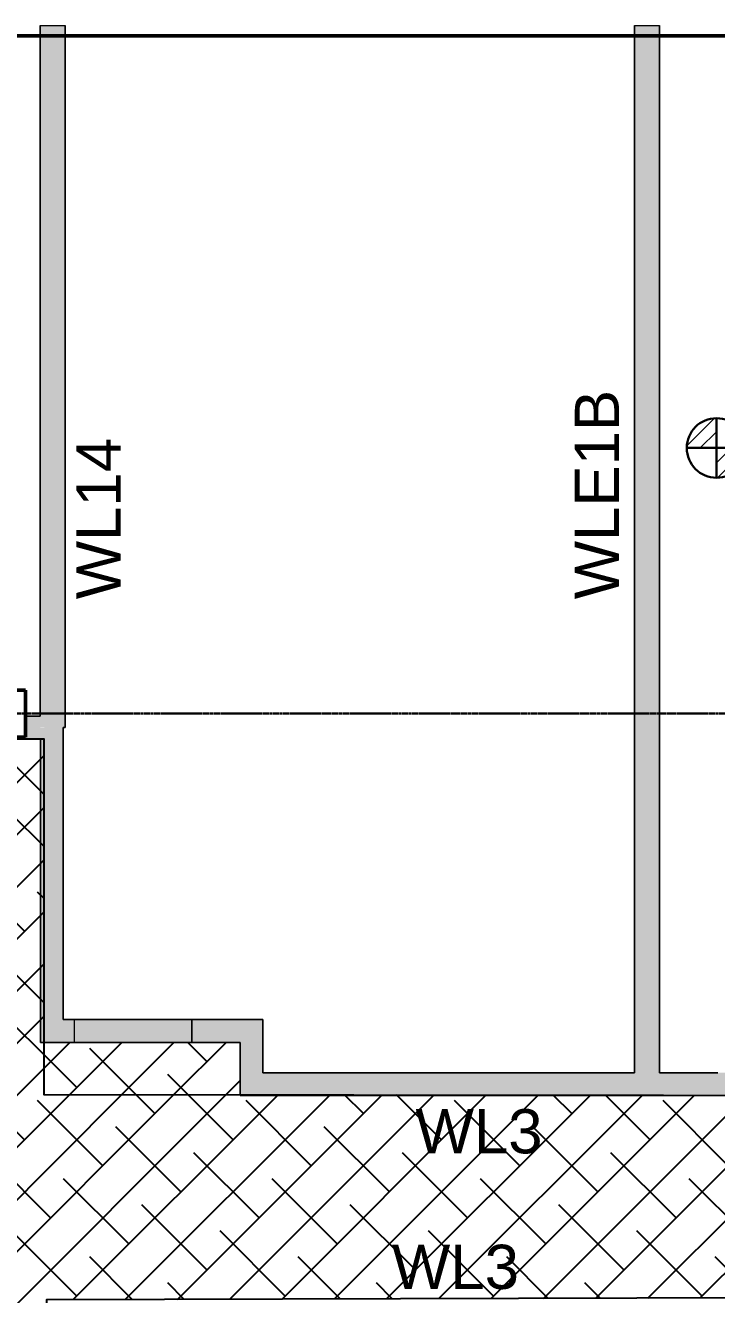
# Model space of a CAD drawing. Header units: inches. Extents: x -4126 to -1814, y 9773 to 12338.
# Drawn here: x -3146.3 to -2911.9, y 11650.1 to 12080.7 of the extents above; entities that cross this region are included whole.
import ezdxf

# ---------------------------------------------------------------- set-up
doc = ezdxf.new("R2010")
doc.units = ezdxf.units.IN
doc.header["$MEASUREMENT"] = 0
doc.linetypes.add('Grid Line 1_2_', pattern=[0.875, 0.5, -0.125, 0.125, -0.125])
for name, color, linetype, lineweight in [('G-ANNO-DIMS', 111, 'Continuous', 9), ('I-WALL', 2, 'Continuous', 13), ('S-COLS', 52, 'Continuous', 9), ('S-FNDN', 32, 'Continuous', 13), ('S-GRID', 1, 'Continuous', 9)]:
    doc.layers.add(name, color=color, linetype=linetype, lineweight=lineweight)
doc.layers.add('LOAD_HATCH', color=8, linetype='Continuous')
doc.layers.add('loads', color=1, linetype='Continuous')
doc.styles.add('Arial', font='arial.ttf', dxfattribs={"height": 18})
pattern_1 = [(315, (30.332, 124.347), (0.027577164, 0.027577164), [])]

# ---------------------------------------------------------------- blocks, each defined once
blk = doc.blocks.new('CTR - 1st Phase - Common Walls_rvt-1-FRAMING PLAN - 1ST FLOOR')
at = {"layer": 'I-WALL', "lineweight": 5, "transparency": 33554585}
for points in [[(-3132.87, 12077.19), (-3132.87, 12080.69), (-3141.37, 12080.69), (-3141.37, 12077.19), (-3133, 12077.19)], [(-2931.27, 12077.19), (-2931.27, 12080.69), (-2939.77, 12080.69), (-2939.77, 12077.19)], [(-3140.91, 11859.19), (-3132.87, 11859.19), (-3132.87, 12077.19), (-3141.37, 12077.19), (-3141.37, 11859.19)], [(-3132.87, 11858.4), (-3132.87, 11859.19), (-3141.37, 11859.19), (-3141.37, 11858.4), (-3140.94, 11858.4)], [(-3141.09, 11854.19), (-3132.87, 11854.19), (-3132.87, 11858.4), (-3141.37, 11858.4), (-3141.37, 11854.19)], [(-3133.5, 11842.49), (-3132.87, 11842.49), (-3132.87, 11854.19), (-3141.37, 11854.19), (-3141.37, 11842.49), (-3141.25, 11842.49)], [(-2939.77, 11840.19), (-2931.27, 11840.19), (-2931.27, 11854.19), (-2939.77, 11854.19)], [(-3141.25, 11840.19), (-3141.25, 11842.49), (-3141.37, 11842.49), (-3141.37, 11846.36), (-3146.32, 11846.36), (-3146.32, 11840.19), (-3141.3, 11840.19)], [(-3133.5, 11840.19), (-3133.5, 11842.49), (-3141.25, 11842.48), (-3141.25, 11840.19), (-3138.1, 11840.19)], [(-3141.16, 11835.98), (-3133.5, 11835.98), (-3133.5, 11840.19), (-3141.25, 11840.19), (-3141.25, 11835.98)], [(-3141.25, 11835.19), (-3133.5, 11835.19), (-3133.5, 11835.98), (-3141.25, 11835.98)], [(-3133.5, 11743.36), (-3133.5, 11835.19), (-3141.25, 11835.19), (-3141.25, 11743.36)], [(-3104.26, 11735.61), (-3103.43, 11735.61), (-3103.43, 11743.36), (-3104.26, 11743.36)], [(-3073.5, 11717.61), (-3065.75, 11717.61), (-3065.75, 11743.36), (-3073.5, 11743.36), (-3073.5, 11725.36)]]:
    blk.add_hatch(color=8, dxfattribs=at).paths.add_polyline_path(points, flags=0)
h = blk.add_hatch(color=8, dxfattribs=at)
h.paths.add_polyline_path([(-2931.27, 11725.36), (-2931.27, 11835.19), (-2939.77, 11835.19), (-2939.77, 11725.36)], flags=0)
h.paths.add_polyline_path([(-2931.27, 11859.19), (-2931.27, 12077.19), (-2939.77, 12077.19), (-2939.77, 11859.19)], flags=0)
h = blk.add_hatch(color=8, dxfattribs=at)
h.paths.add_polyline_path([(-2939.77, 11835.19), (-2931.27, 11835.19), (-2931.27, 11835.98), (-2939.77, 11835.98)], flags=0)
h.paths.add_polyline_path([(-2931.27, 11858.4), (-2931.27, 11859.19), (-2939.77, 11859.19), (-2939.77, 11858.4)], flags=0)
h = blk.add_hatch(color=8, dxfattribs=at)
h.paths.add_polyline_path([(-2931.27, 11835.98), (-2931.27, 11840.19), (-2939.77, 11840.19), (-2939.77, 11835.98)], flags=0)
h.paths.add_polyline_path([(-2931.27, 11854.19), (-2931.27, 11858.4), (-2939.77, 11858.4), (-2939.77, 11854.19)], flags=0)
h = blk.add_hatch(color=8, dxfattribs=at)
h.paths.add_polyline_path([(-3150.88, 11838.61), (-3150.88, 11839.19), (-3151.31, 11839.19), (-3151.31, 11838.61)], flags=0)
h.paths.add_polyline_path([(-3141.25, 11838.61), (-3141.25, 11840.19), (-3146.32, 11840.19), (-3146.32, 11839.19), (-3150.49, 11839.19), (-3150.49, 11838.61), (-3141.37, 11838.61)], flags=0)
h.paths.add_polyline_path([(-3152.14, 11838.61), (-3152.14, 11839.19), (-3152.57, 11839.19), (-3152.57, 11838.61)], flags=0)
h.paths.add_polyline_path([(-3152.97, 11838.61), (-3152.97, 11839.19), (-3154.31, 11839.19), (-3154.31, 11838.61)], flags=0)
h = blk.add_hatch(color=8, dxfattribs=at)
h.paths.add_polyline_path([(-3129.82, 11735.61), (-3129.82, 11743.36), (-3141.25, 11743.36), (-3141.25, 11735.61), (-3133.5, 11735.61)], flags=0)
h.paths.add_polyline_path([(-3073.5, 11735.61), (-3073.5, 11743.36), (-3089.82, 11743.36), (-3089.82, 11735.61)], flags=0)
h = blk.add_hatch(color=8, dxfattribs=at)
h.paths.add_polyline_path([(-3102.6, 11735.61), (-3089.82, 11735.61), (-3089.82, 11743.36), (-3102.6, 11743.36)], flags=0)
h.paths.add_polyline_path([(-3129.82, 11735.61), (-3105.08, 11735.61), (-3105.08, 11743.36), (-3129.82, 11743.36)], flags=0)
h.paths.add_polyline_path([(-3103, 11735.61), (-3103, 11743.36), (-3103.43, 11743.36), (-3103.43, 11735.61)], flags=0)
h.paths.add_polyline_path([(-3104.69, 11735.61), (-3104.26, 11735.61), (-3104.26, 11743.36), (-3104.69, 11743.36)], flags=0)
h = blk.add_hatch(color=8, dxfattribs=at)
h.paths.add_polyline_path([(-3103, 11735.61), (-3102.6, 11735.61), (-3102.6, 11743.36), (-3103, 11743.36)], flags=0)
h.paths.add_polyline_path([(-3105.08, 11735.61), (-3104.69, 11735.61), (-3104.69, 11743.36), (-3105.08, 11743.36)], flags=0)
h = blk.add_hatch(color=8, dxfattribs=at)
h.paths.add_polyline_path([(-2864.85, 11717.61), (-2864.85, 11725.36), (-2865.28, 11725.36), (-2865.28, 11717.61)], flags=0)
h.paths.add_polyline_path([(-2959.35, 11717.61), (-2959.35, 11725.36), (-2959.78, 11725.36), (-2959.78, 11717.61)], flags=0)
h.paths.add_polyline_path([(-2816.97, 11717.61), (-2816.97, 11725.36), (-2817.4, 11725.36), (-2817.4, 11717.61)], flags=0)
h.paths.add_polyline_path([(-3008.93, 11717.61), (-3008.5, 11717.61), (-3008.5, 11725.36), (-3008.93, 11725.36), (-3008.93, 11720.89)], flags=0)
h.paths.add_polyline_path([(-2817.79, 11717.61), (-2817.79, 11725.36), (-2863.19, 11725.36), (-2863.19, 11717.61), (-2856.37, 11717.61)], flags=0)
h.paths.add_polyline_path([(-2931.27, 11717.61), (-2913.56, 11717.61), (-2913.56, 11725.36), (-2958.96, 11725.36), (-2958.96, 11717.61), (-2939.77, 11717.61)], flags=0)
h.paths.add_polyline_path([(-3009.32, 11717.61), (-3009.32, 11725.36), (-3054.72, 11725.36), (-3054.72, 11717.61)], flags=0)
h.paths.add_polyline_path([(-3057.2, 11717.61), (-3057.2, 11725.36), (-3065.75, 11725.36), (-3065.75, 11717.61), (-3059.89, 11717.61)], flags=0)
h.paths.add_polyline_path([(-2805.27, 11717.61), (-2805.27, 11725.36), (-2815.31, 11725.36), (-2815.31, 11717.61)], flags=0)
h.paths.add_polyline_path([(-2815.71, 11717.61), (-2815.71, 11725.36), (-2816.14, 11725.36), (-2816.14, 11717.61)], flags=0)
h.paths.add_polyline_path([(-3055.12, 11717.61), (-3055.12, 11725.36), (-3055.54, 11725.36), (-3055.54, 11717.61)], flags=0)
h.paths.add_polyline_path([(-3056.81, 11717.61), (-3056.38, 11717.61), (-3056.38, 11725.36), (-3056.81, 11725.36), (-3056.81, 11718.13)], flags=0)
h.paths.add_polyline_path([(-2913.16, 11717.61), (-2912.73, 11717.61), (-2912.73, 11725.36), (-2913.16, 11725.36), (-2913.16, 11724.25)], flags=0)
h.paths.add_polyline_path([(-3007.66, 11717.61), (-3007.23, 11717.61), (-3007.23, 11725.36), (-3007.66, 11725.36), (-3007.66, 11720.96)], flags=0)
h.paths.add_polyline_path([(-2863.59, 11717.61), (-2863.59, 11725.36), (-2864.02, 11725.36), (-2864.02, 11717.61)], flags=0)
h.paths.add_polyline_path([(-3006.84, 11717.61), (-2961.44, 11717.61), (-2961.44, 11725.36), (-3006.84, 11725.36), (-3006.84, 11721.01)], flags=0)
h.paths.add_polyline_path([(-2961.04, 11717.61), (-2960.61, 11717.61), (-2960.61, 11725.36), (-2961.04, 11725.36), (-2961.04, 11723.65)], flags=0)
h.paths.add_polyline_path([(-2865.67, 11717.61), (-2865.67, 11725.36), (-2911.08, 11725.36), (-2911.08, 11717.61)], flags=0)
h.paths.add_polyline_path([(-2911.47, 11717.61), (-2911.47, 11725.36), (-2911.9, 11725.36), (-2911.9, 11717.61)], flags=0)
h = blk.add_hatch(color=8, dxfattribs=at)
h.paths.add_polyline_path([(-3008.93, 11717.61), (-3008.93, 11725.36), (-3009.32, 11725.36), (-3009.32, 11717.61)], flags=0)
h.paths.add_polyline_path([(-2817.4, 11717.61), (-2817.4, 11725.36), (-2817.79, 11725.36), (-2817.79, 11717.61)], flags=0)
h.paths.add_polyline_path([(-2959.35, 11717.61), (-2958.96, 11717.61), (-2958.96, 11725.36), (-2959.35, 11725.36), (-2959.35, 11723.75)], flags=0)
h.paths.add_polyline_path([(-2913.56, 11717.61), (-2913.16, 11717.61), (-2913.16, 11725.36), (-2913.56, 11725.36), (-2913.56, 11724.27)], flags=0)
h.paths.add_polyline_path([(-3057.2, 11717.61), (-3056.81, 11717.61), (-3056.81, 11725.36), (-3057.2, 11725.36), (-3057.2, 11718.11)], flags=0)
h.paths.add_polyline_path([(-2815.31, 11717.61), (-2815.31, 11725.36), (-2815.71, 11725.36), (-2815.71, 11717.61)], flags=0)
h.paths.add_polyline_path([(-2961.04, 11717.61), (-2961.04, 11725.36), (-2961.44, 11725.36), (-2961.44, 11717.61)], flags=0)
h.paths.add_polyline_path([(-2863.19, 11717.61), (-2863.19, 11725.36), (-2863.59, 11725.36), (-2863.59, 11717.61)], flags=0)
h.paths.add_polyline_path([(-3006.84, 11717.61), (-3006.84, 11725.36), (-3007.23, 11725.36), (-3007.23, 11717.61)], flags=0)
h.paths.add_polyline_path([(-2865.67, 11717.61), (-2865.28, 11717.61), (-2865.28, 11725.36), (-2865.67, 11725.36), (-2865.67, 11721.33)], flags=0)
h.paths.add_polyline_path([(-2911.08, 11717.61), (-2911.08, 11725.36), (-2911.47, 11725.36), (-2911.47, 11717.61)], flags=0)
h.paths.add_polyline_path([(-3055.12, 11717.61), (-3054.72, 11717.61), (-3054.72, 11725.36), (-3055.12, 11725.36), (-3055.12, 11718.23)], flags=0)
h = blk.add_hatch(color=8, dxfattribs=at)
h.paths.add_polyline_path([(-2960.16, 11717.61), (-2959.78, 11717.61), (-2959.78, 11725.36), (-2960.61, 11725.36), (-2960.61, 11717.61), (-2960.2, 11717.61)], flags=0)
h.paths.add_polyline_path([(-2816.14, 11717.61), (-2816.14, 11725.36), (-2816.97, 11725.36), (-2816.97, 11717.61), (-2816.51, 11717.61)], flags=0)
h.paths.add_polyline_path([(-3055.96, 11717.61), (-3055.54, 11717.61), (-3055.54, 11725.36), (-3056.38, 11725.36), (-3056.38, 11717.61), (-3056, 11717.61)], flags=0)
h.paths.add_polyline_path([(-2864.02, 11717.61), (-2864.02, 11725.36), (-2864.85, 11725.36), (-2864.85, 11717.61), (-2864.39, 11717.61)], flags=0)
h.paths.add_polyline_path([(-3008.08, 11717.61), (-3007.66, 11717.61), (-3007.66, 11725.36), (-3008.5, 11725.36), (-3008.5, 11717.61), (-3008.12, 11717.61)], flags=0)
h.paths.add_polyline_path([(-2912.07, 11717.61), (-2911.9, 11717.61), (-2911.9, 11725.36), (-2912.73, 11725.36), (-2912.73, 11717.61), (-2912.27, 11717.61)], flags=0)
at = {"layer": 'I-WALL', "color": 253}
for p, q in [((-3141.37, 12077.19), (-3141.37, 12080.69)), ((-3141.37, 12080.69), (-3132.87, 12080.69)), ((-3132.87, 12080.69), (-3132.87, 12077.19)), ((-2939.77, 12077.19), (-2939.77, 12080.69)), ((-2939.77, 12080.69), (-2931.27, 12080.69)), ((-2931.27, 12080.69), (-2931.27, 12077.19)), ((-3141.37, 11859.19), (-3141.37, 12077.19)), ((-3132.87, 12077.19), (-3132.87, 11859.19)), ((-2939.77, 11859.19), (-2939.77, 12077.19)), ((-2931.27, 12077.19), (-2931.27, 11859.19)), ((-3141.37, 11858.4), (-3141.37, 11859.19)), ((-3132.87, 11859.19), (-3132.87, 11858.4)), ((-2939.77, 11858.4), (-2939.77, 11859.19)), ((-2931.27, 11859.19), (-2931.27, 11858.4)), ((-3141.37, 11854.19), (-3141.37, 11858.4)), ((-3132.87, 11858.4), (-3132.87, 11854.19)), ((-2939.77, 11854.19), (-2939.77, 11858.4)), ((-2931.27, 11858.4), (-2931.27, 11854.19)), ((-3141.37, 11846.36), (-3141.37, 11854.19)), ((-3132.87, 11854.19), (-3132.87, 11842.49)), ((-2939.77, 11840.19), (-2939.77, 11854.19)), ((-2931.27, 11854.19), (-2931.27, 11840.19)), ((-3146.32, 11846.36), (-3141.37, 11846.36)), ((-3133.5, 11842.49), (-3133.5, 11840.19)), ((-3133.5, 11842.49), (-3132.87, 11842.49)), ((-3141.25, 11838.61), (-3150.49, 11838.61)), ((-3141.25, 11835.98), (-3141.25, 11838.61)), ((-3133.5, 11840.19), (-3133.5, 11835.98)), ((-2939.77, 11835.98), (-2939.77, 11840.19)), ((-2931.27, 11840.19), (-2931.27, 11835.98)), ((-3141.25, 11835.19), (-3141.25, 11835.98)), ((-3141.25, 11743.36), (-3141.25, 11835.19)), ((-3133.5, 11835.98), (-3133.5, 11835.19)), ((-3133.5, 11835.19), (-3133.5, 11743.36)), ((-2939.77, 11835.19), (-2939.77, 11835.98)), ((-2939.77, 11725.36), (-2939.77, 11835.19)), ((-2931.27, 11835.98), (-2931.27, 11835.19)), ((-2931.27, 11835.19), (-2931.27, 11725.36)), ((-3141.25, 11743.36), (-3141.25, 11735.61)), ((-3133.5, 11743.36), (-3105.08, 11743.36)), ((-3129.82, 11743.36), (-3129.82, 11735.61)), ((-3105.08, 11743.36), (-3104.69, 11743.36)), ((-3104.69, 11743.36), (-3104.26, 11743.36)), ((-3104.26, 11743.36), (-3103.88, 11743.36)), ((-3103.8, 11743.36), (-3103.43, 11743.36)), ((-3103.43, 11743.36), (-3103, 11743.36)), ((-3103, 11743.36), (-3102.6, 11743.36)), ((-3102.6, 11743.36), (-3073.5, 11743.36)), ((-3089.82, 11743.36), (-3089.82, 11735.61)), ((-3065.75, 11743.36), (-3073.5, 11743.36)), ((-3065.75, 11743.36), (-3065.75, 11725.36)), ((-3105.08, 11735.61), (-3141.25, 11735.61)), ((-3104.69, 11735.61), (-3105.08, 11735.61)), ((-3104.26, 11735.61), (-3104.69, 11735.61)), ((-3103.88, 11735.61), (-3104.26, 11735.61)), ((-3103.43, 11735.61), (-3103.8, 11735.61)), ((-3103, 11735.61), (-3103.43, 11735.61)), ((-3102.6, 11735.61), (-3103, 11735.61)), ((-3073.5, 11735.61), (-3102.6, 11735.61)), ((-3073.5, 11717.61), (-3073.5, 11735.61)), ((-3065.75, 11725.36), (-3057.2, 11725.36)), ((-3057.2, 11725.36), (-3056.81, 11725.36)), ((-3056.81, 11725.36), (-3056.38, 11725.36)), ((-3056.38, 11725.36), (-3056, 11725.36)), ((-3055.92, 11725.36), (-3055.54, 11725.36)), ((-3055.54, 11725.36), (-3055.12, 11725.36)), ((-3055.12, 11725.36), (-3054.72, 11725.36)), ((-3054.72, 11725.36), (-3009.32, 11725.36)), ((-3009.32, 11725.36), (-3008.93, 11725.36)), ((-3008.93, 11725.36), (-3008.5, 11725.36)), ((-3008.5, 11725.36), (-3008.12, 11725.36)), ((-3008.04, 11725.36), (-3007.66, 11725.36)), ((-3007.66, 11725.36), (-3007.23, 11725.36)), ((-3007.23, 11725.36), (-3006.84, 11725.36)), ((-3006.84, 11725.36), (-2961.44, 11725.36)), ((-2961.44, 11725.36), (-2961.04, 11725.36)), ((-2961.04, 11725.36), (-2960.61, 11725.36)), ((-2960.61, 11725.36), (-2960.24, 11725.36)), ((-2960.16, 11725.36), (-2959.78, 11725.36)), ((-2959.78, 11725.36), (-2959.35, 11725.36)), ((-2959.35, 11725.36), (-2958.96, 11725.36)), ((-2958.96, 11725.36), (-2939.77, 11725.36)), ((-2931.27, 11725.36), (-2913.56, 11725.36)), ((-2913.56, 11725.36), (-2913.16, 11725.36)), ((-2913.16, 11725.36), (-2912.73, 11725.36)), ((-2912.73, 11725.36), (-2912.36, 11725.36)), ((-2912.27, 11725.36), (-2911.9, 11725.36)), ((-2911.9, 11725.36), (-2911.47, 11725.36)), ((-3073.5, 11717.61), (-3065.75, 11717.61)), ((-3057.2, 11717.61), (-3065.75, 11717.61)), ((-3056.81, 11717.61), (-3057.2, 11717.61)), ((-3056.38, 11717.61), (-3056.81, 11717.61)), ((-3056, 11717.61), (-3056.38, 11717.61)), ((-3055.54, 11717.61), (-3055.92, 11717.61)), ((-3055.12, 11717.61), (-3055.54, 11717.61)), ((-3054.72, 11717.61), (-3055.12, 11717.61)), ((-3009.32, 11717.61), (-3054.72, 11717.61)), ((-3008.93, 11717.61), (-3009.32, 11717.61)), ((-3008.5, 11717.61), (-3008.93, 11717.61)), ((-3008.12, 11717.61), (-3008.5, 11717.61)), ((-3007.66, 11717.61), (-3008.04, 11717.61)), ((-3007.23, 11717.61), (-3007.66, 11717.61)), ((-3006.84, 11717.61), (-3007.23, 11717.61)), ((-2961.44, 11717.61), (-3006.84, 11717.61)), ((-2961.04, 11717.61), (-2961.44, 11717.61)), ((-2960.61, 11717.61), (-2961.04, 11717.61)), ((-2960.24, 11717.61), (-2960.61, 11717.61)), ((-2959.78, 11717.61), (-2960.16, 11717.61)), ((-2959.35, 11717.61), (-2959.78, 11717.61)), ((-2958.96, 11717.61), (-2959.35, 11717.61)), ((-2913.56, 11717.61), (-2958.96, 11717.61)), ((-2913.16, 11717.61), (-2913.56, 11717.61)), ((-2912.73, 11717.61), (-2913.16, 11717.61)), ((-2912.36, 11717.61), (-2912.73, 11717.61)), ((-2911.9, 11717.61), (-2912.27, 11717.61)), ((-2911.47, 11717.61), (-2911.9, 11717.61))]:
    blk.add_line(p, q, dxfattribs=at)
at = {"layer": 'I-WALL', "color": 9}
for p, q in [((-3141.37, 12080.69), (-3141.37, 12077.19)), ((-3141.37, 12080.69), (-3132.87, 12080.69)), ((-3132.87, 12077.19), (-3132.87, 12080.69)), ((-2939.77, 12080.69), (-2939.77, 12077.19)), ((-2939.77, 12080.69), (-2931.27, 12080.69)), ((-2931.27, 12077.19), (-2931.27, 12080.69)), ((-3141.37, 12077.19), (-3141.37, 11859.19)), ((-3132.87, 11859.19), (-3132.87, 12077.19)), ((-2939.77, 12077.19), (-2939.77, 11859.19)), ((-2931.27, 11859.19), (-2931.27, 12077.19)), ((-3141.37, 11859.19), (-3141.37, 11854.19)), ((-3132.87, 11854.19), (-3132.87, 11859.19)), ((-2939.77, 11859.19), (-2939.77, 11854.19)), ((-2931.27, 11854.19), (-2931.27, 11859.19)), ((-3141.37, 11854.19), (-3141.37, 11846.36)), ((-3132.87, 11842.49), (-3132.87, 11854.19)), ((-2939.77, 11854.19), (-2939.77, 11840.19)), ((-2931.27, 11840.19), (-2931.27, 11854.19)), ((-3141.37, 11846.36), (-3146.32, 11846.36)), ((-3133.5, 11840.19), (-3133.5, 11842.49)), ((-3132.87, 11842.49), (-3133.5, 11842.49)), ((-3150.49, 11838.61), (-3141.25, 11838.61)), ((-3141.25, 11838.61), (-3141.25, 11835.19)), ((-3133.5, 11835.19), (-3133.5, 11840.19)), ((-2939.77, 11840.19), (-2939.77, 11835.19)), ((-2931.27, 11835.19), (-2931.27, 11840.19)), ((-3141.25, 11835.19), (-3141.25, 11743.36)), ((-3133.5, 11743.36), (-3133.5, 11835.19)), ((-2939.77, 11835.19), (-2939.77, 11725.36)), ((-2931.27, 11725.36), (-2931.27, 11835.19)), ((-3141.25, 11735.61), (-3141.25, 11743.36)), ((-3129.82, 11743.36), (-3133.5, 11743.36)), ((-3105.08, 11743.36), (-3129.82, 11743.36)), ((-3129.82, 11743.36), (-3129.82, 11735.61)), ((-3104.69, 11743.36), (-3105.08, 11743.36)), ((-3103.88, 11743.36), (-3104.69, 11743.36)), ((-3103, 11743.36), (-3103.8, 11743.36)), ((-3102.6, 11743.36), (-3103, 11743.36)), ((-3089.82, 11743.36), (-3102.6, 11743.36)), ((-3073.5, 11743.36), (-3089.82, 11743.36)), ((-3089.82, 11735.61), (-3089.82, 11743.36)), ((-3073.5, 11743.36), (-3065.75, 11743.36)), ((-3065.75, 11725.36), (-3065.75, 11743.36)), ((-3141.25, 11735.61), (-3129.82, 11735.61)), ((-3129.82, 11735.61), (-3105.08, 11735.61)), ((-3105.08, 11735.61), (-3104.69, 11735.61)), ((-3104.69, 11735.61), (-3103.88, 11735.61)), ((-3103.8, 11735.61), (-3103, 11735.61)), ((-3103, 11735.61), (-3102.6, 11735.61)), ((-3102.6, 11735.61), (-3089.82, 11735.61)), ((-3089.82, 11735.61), (-3073.5, 11735.61)), ((-3073.5, 11735.61), (-3073.5, 11717.61)), ((-3057.2, 11725.36), (-3065.75, 11725.36)), ((-3056.81, 11725.36), (-3057.2, 11725.36)), ((-3056, 11725.36), (-3056.81, 11725.36)), ((-3055.12, 11725.36), (-3055.92, 11725.36)), ((-3054.72, 11725.36), (-3055.12, 11725.36)), ((-3009.32, 11725.36), (-3054.72, 11725.36)), ((-3008.93, 11725.36), (-3009.32, 11725.36)), ((-3008.12, 11725.36), (-3008.93, 11725.36)), ((-3007.23, 11725.36), (-3008.04, 11725.36)), ((-3006.84, 11725.36), (-3007.23, 11725.36)), ((-2961.44, 11725.36), (-3006.84, 11725.36)), ((-2961.04, 11725.36), (-2961.44, 11725.36)), ((-2960.24, 11725.36), (-2961.04, 11725.36)), ((-2959.35, 11725.36), (-2960.16, 11725.36)), ((-2958.96, 11725.36), (-2959.35, 11725.36)), ((-2939.77, 11725.36), (-2958.96, 11725.36)), ((-2913.56, 11725.36), (-2931.27, 11725.36)), ((-2913.16, 11725.36), (-2913.56, 11725.36)), ((-2912.36, 11725.36), (-2913.16, 11725.36)), ((-2911.47, 11725.36), (-2912.27, 11725.36)), ((-3065.75, 11717.61), (-3073.5, 11717.61)), ((-3065.75, 11717.61), (-3057.2, 11717.61)), ((-3057.2, 11717.61), (-3056.81, 11717.61)), ((-3056.81, 11717.61), (-3056, 11717.61)), ((-3055.92, 11717.61), (-3055.12, 11717.61)), ((-3055.12, 11717.61), (-3054.72, 11717.61)), ((-3054.72, 11717.61), (-3009.32, 11717.61)), ((-3009.32, 11717.61), (-3008.93, 11717.61)), ((-3008.93, 11717.61), (-3008.12, 11717.61)), ((-3008.04, 11717.61), (-3007.23, 11717.61)), ((-3007.23, 11717.61), (-3006.84, 11717.61)), ((-3006.84, 11717.61), (-2961.44, 11717.61)), ((-2961.44, 11717.61), (-2961.04, 11717.61)), ((-2961.04, 11717.61), (-2960.24, 11717.61)), ((-2960.16, 11717.61), (-2959.35, 11717.61)), ((-2959.35, 11717.61), (-2958.96, 11717.61)), ((-2958.96, 11717.61), (-2913.56, 11717.61)), ((-2913.56, 11717.61), (-2913.16, 11717.61)), ((-2913.16, 11717.61), (-2912.36, 11717.61)), ((-2912.27, 11717.61), (-2911.47, 11717.61))]:
    blk.add_line(p, q, dxfattribs=at)
blk = doc.blocks.new('034100 - Precast Structural Concrete - Column - Corbels - 16_x16_-1875306-FRAMING PLAN - 1ST FLOOR')
at = {"layer": 'S-COLS'}
for p, q in [((-8.91, 8.98), (-8.98, 8.98)), ((-8.98, 8.98), (-8.98, -7.02)), ((6.94, 8.98), (-8.91, 8.98)), ((7.02, 8.98), (6.94, 8.98)), ((7.02, -7.02), (7.02, 8.98)), ((-8.98, -7.02), (-8.91, -7.02)), ((-8.91, -7.02), (6.94, -7.02)), ((6.94, -7.02), (7.02, -7.02))]:
    blk.add_line(p, q, dxfattribs=at)
at = {"layer": 'S-COLS', "lineweight": 50}
for p, q in [((-8.98, -7.02), (-8.98, 8.98)), ((-8.98, 8.98), (-8.91, 8.98)), ((-8.91, 8.98), (6.94, 8.98)), ((6.94, 8.98), (7.02, 8.98)), ((7.02, 8.98), (7.02, -7.02)), ((-8.91, -7.02), (-8.98, -7.02)), ((6.94, -7.02), (-8.91, -7.02)), ((7.02, -7.02), (6.94, -7.02))]:
    blk.add_line(p, q, dxfattribs=at)
blk = doc.blocks.new('Spot Elevations - Símbolo de cota horizontal-V275-FRAMING PLAN - 1ST FLOOR')
at = {"layer": 'G-ANNO-DIMS'}
h = blk.add_hatch(dxfattribs=at)
h.set_pattern_fill('FP_80', color=256, style=0, pattern_type=2)
h.set_pattern_definition(pattern_1)
edge = h.paths.add_edge_path(flags=0)
edge.add_arc((0, 0), 0.1053, 0, 90, ccw=False)
edge.add_line((0.1053, 0), (0, 0))
edge.add_line((0, 0), (0, 0.1053))
h = blk.add_hatch(dxfattribs=at)
h.set_pattern_fill('FP_80', color=256, style=0, pattern_type=2)
h.set_pattern_definition(pattern_1)
edge = h.paths.add_edge_path(flags=0)
edge.add_arc((0, 0), 0.1053, 0, 90, ccw=False)
edge.add_line((0.1053, 0), (0, 0))
edge.add_line((0, 0), (0, 0.1053))
h = blk.add_hatch(dxfattribs=at)
h.set_pattern_fill('FP_80', color=256, style=0, pattern_type=2)
h.set_pattern_definition(pattern_1)
edge = h.paths.add_edge_path(flags=0)
edge.add_arc((0, 0), 0.1053, 180, 270, ccw=False)
edge.add_line((-0.1053, 0), (0, 0))
edge.add_line((0, 0), (0, -0.1053))
h = blk.add_hatch(dxfattribs=at)
h.set_pattern_fill('FP_80', color=256, style=0, pattern_type=2)
h.set_pattern_definition(pattern_1)
edge = h.paths.add_edge_path(flags=0)
edge.add_arc((0, 0), 0.1053, 180, 270, ccw=False)
edge.add_line((-0.1053, 0), (0, 0))
edge.add_line((0, 0), (0, -0.1053))
at = {"layer": 'G-ANNO-DIMS', "lineweight": 30}
for p, q in [((0, 0.1053), (0, 0)), ((0, 0), (-0.1053, 0)), ((0, 0), (0.1053, 0)), ((0, -0.1053), (0, 0))]:
    blk.add_line(p, q, dxfattribs=at)
blk.add_circle((0, 0), 0.1053, dxfattribs=at)
for start, end in [(360, 90), (180, 270)]:
    blk.add_arc((0, 0), 0.1053, start, end, dxfattribs=at)

msp = doc.modelspace()

# ---------------------------------------------------------------- hatches: boundary and pattern name
at = {"layer": 'LOAD_HATCH'}
h = msp.add_hatch(dxfattribs=at)
h.set_pattern_fill('ANSI38', color=256, scale=100, style=0)
h.paths.add_polyline_path([(-3481.324, 10382.789), (-3418.524, 10381), (-3072.924, 10381), (-2509.521, 10381.514), (-2503.7, 10449.439), (-3408.924, 10449.439), (-3401.049, 11277.289), (-3371.874, 11277.289), (-3371.874, 11473.789), (-3140.124, 11473.539), (-3139.124, 11648.339), (-2778.924, 11649.339), (-2778.924, 11628.389), (-2718.724, 11628.389), (-2650.524, 11628.389), (-2650.524, 11649.339), (-2509.521, 11650), (-2509.521, 11717.264), (-3140.124, 11718), (-3140.124, 11838.614), (-3460.024, 11838.614), (-3460.024, 11787.364), (-3199.999, 11783.364), (-3199.999, 11535.189), (-3481.324, 11530.989), (-3477.974, 11244.389), (-3477.974, 10410)])
h = msp.add_hatch(dxfattribs=at)
h.set_pattern_fill('ANSI38', color=256, scale=100, style=0)
h.paths.add_polyline_path([(-3140.124, 11718), (-3073.499, 11717.922), (-3073.499, 11735.614), (-3102.603, 11735.614), (-3102.997, 11735.614), (-3103.427, 11735.614), (-3103.885, 11735.614), (-3104.26, 11735.614), (-3104.69, 11735.614), (-3105.084, 11735.614), (-3140.124, 11735.614)])

# ---------------------------------------------------------------- linework, layer by layer
msp.add_lwpolyline([(-3477.974, 10410), (-3477.974, 11244.389), (-3481.324, 11530.989), (-3199.999, 11535.189), (-3199.999, 11783.364), (-3460.024, 11787.364), (-3460.024, 11838.614), (-3140.124, 11838.614), (-3140.124, 11718), (-2509.521, 11717.264), (-2739.924, 11717.364), (-2509.521, 11717.264), (-2509.521, 11650), (-2650.524, 11649.339), (-2650.524, 11628.389), (-2718.724, 11628.389), (-2778.924, 11628.389), (-2778.924, 11649.339), (-3139.124, 11648.339), (-3140.124, 11473.539), (-3371.874, 11473.789), (-3371.874, 11277.289), (-3401.049, 11277.289), (-3408.924, 10449.439)], dxfattribs=at)
at = {"layer": 'S-FNDN', "lineweight": 50}
msp.add_line((-1953.324, 12077.189), (-3819.324, 12077.189), dxfattribs=at)
at = {"layer": 'S-GRID', "linetype": 'Grid Line 1_2_', "lineweight": 30}
msp.add_line((-1814.206, 11847.189), (-4076.95, 11847.189), dxfattribs=at)

# ---------------------------------------------------------------- block references
at = {"lineweight": 5}
msp.add_blockref('CTR - 1st Phase - Common Walls_rvt-1-FRAMING PLAN - 1ST FLOOR', (0, 0), dxfattribs=at)
at = {"layer": 'G-ANNO-DIMS', "lineweight": 30, "extrusion": (0, 0, -1), "xscale": 95.99999999999994, "yscale": 95.99999999999994, "zscale": 95.99999999999994, "rotation": 180}
msp.add_blockref('Spot Elevations - Símbolo de cota horizontal-V275-FRAMING PLAN - 1ST FLOOR', (2911.899, 11937.311), dxfattribs=at)
at = {"layer": 'S-COLS'}
msp.add_blockref('034100 - Precast Structural Concrete - Column - Corbels - 16_x16_-1875306-FRAMING PLAN - 1ST FLOOR', (-3153.339, 11846.205), dxfattribs=at)

# ---------------------------------------------------------------- texts
at = {"layer": 'loads', "char_height": 15, "width": 29.92125, "attachment_point": 1, "rotation": 90, "style": 'Arial'}
for s, insert in [('WLE1B', (-2960, 11886)), ('WL14', (-3129, 11886))]:
    msp.add_mtext(s, dxfattribs=dict(at, insert=insert))
at = {"layer": 'loads', "char_height": 15, "width": 29.92125, "attachment_point": 1, "style": 'Arial'}
for insert in [(-3014, 11713), (-3022, 11667)]:
    msp.add_mtext('WL3', dxfattribs=dict(at, insert=insert))

doc.saveas('drawing.dxf')
